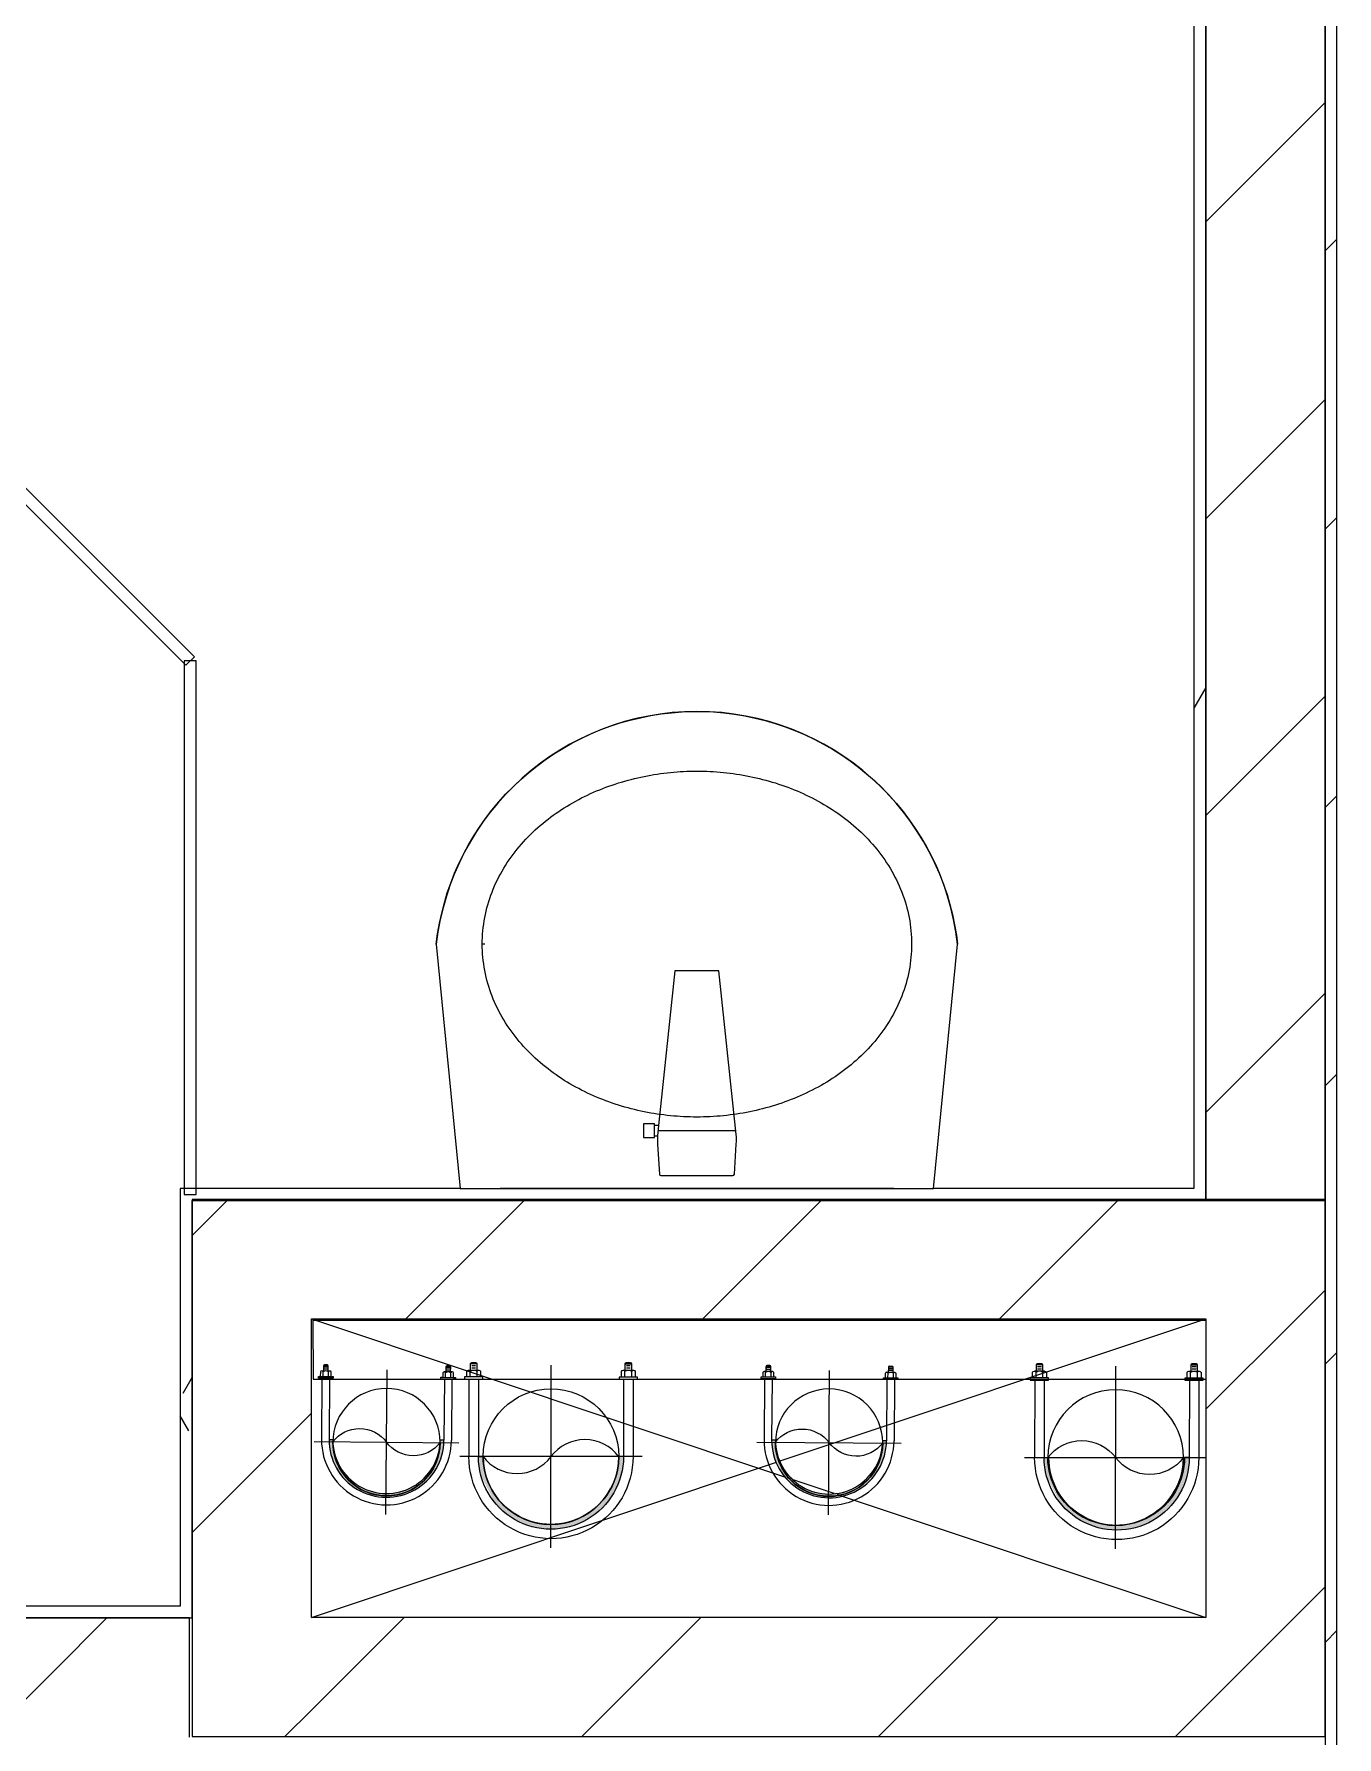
# Model space of a CAD drawing. Header units: millimetres. Extents: x 5356 to 209803, y -16346 to 109894.
# Drawn here: x 95770 to 96863, y 37737 to 39165 of the extents above; entities that cross this region are included whole.
import ezdxf

# ---------------------------------------------------------------- set-up
doc = ezdxf.new("R2010")
doc.units = ezdxf.units.MM
doc.linetypes.add('IMPORT-CENTER _3_', pattern=[10.16, 6.35, -1.27, 1.27, -1.27])
for name, color, linetype, lineweight in [('0-1', 7, 'Continuous', 5), ('0-2', 9, 'Continuous', 9), ('A-GLAZ-CURT-1', 9, 'Continuous', 9), ('A-WALL-1', 253, 'Continuous', 18), ('A-WALL-3', 113, 'Continuous', 18), ('A-WALL-PATT-1', 10, 'Continuous', 9), ('A-WALL-PATT-2', 9, 'Continuous', 9), ('A-WALL-PATT-3', 111, 'Continuous', 9), ('G-IMPT', 8, 'Continuous', 9), ('G-IMPT-2', 8, 'IMPORT-CENTER _3_', 9), ('I-WALL-1', 253, 'Continuous', 18), ('M-EQPM', 50, 'Continuous', 9), ('P-SANR-FIXT-1', 9, 'Continuous', 9), ('P-SANR-FIXT-2', 221, 'Continuous', 9)]:
    doc.layers.add(name, color=color, linetype=linetype, lineweight=lineweight)
pattern_1 = [(0, (0, 0), (894.08, 223.52), [73.762, -596.798, 73.762, -596.798, -3576.32]), (0, (0, 0), (894.08, 223.52), [-1341.12, 73.762, -1267.358, 73.762, -596.798, -1564.64]), (0, (0, 0), (894.08, 223.52), [-3352.8, 73.762, -373.278, 73.762, -1043.838]), (120, (335.28, 111.76), (-640.614, 662.536), [73.762, -596.798, 73.762, -4173.118]), (120, (335.28, 111.76), (-640.614, 662.536), [-744.322, -596.798, 73.762, -1267.358, -2235.2]), (120, (335.28, 111.76), (-640.614, 662.536), [-2682.24, 73.762, -596.798, 73.762, -1490.878]), (120, (335.28, 111.76), (-640.614, 662.536), [-3426.562, -373.278, 73.762, -1043.838]), (240, (447.04, 558.8), (-253.466, -886.056), [73.762, -596.798, 73.762, -4173.118]), (240, (447.04, 558.8), (-253.466, -886.056), [-744.322, -596.798, 73.762, -1267.358, -2235.2]), (240, (447.04, 558.8), (-253.466, -886.056), [-2682.24, 73.762, -596.798, 73.762, -1490.878]), (240, (447.04, 558.8), (-253.466, -886.056), [-3426.562, -373.278, 73.762, -1043.838])]
pattern_2 = [(45, (0, 0), (-124.4508, 124.4508), [])]

# ---------------------------------------------------------------- blocks, each defined once
blk = doc.blocks.new('bonruatreo - Chậu rửa-348246-TKCS_MB ĐỊNH VỊ MỐC TỌA ĐỘ CÔNG TRÌNH')
at = {"layer": 'P-SANR-FIXT-1'}
for p, q in [((-218.6, 205), (-198.4, 0)), ((-177.8, 205), (-180.6, 205)), ((198.4, 0), (218.6, 205)), ((-198.4, 0), (198.4, 0)), ((165, 0), (-165, 0))]:
    blk.add_line(p, q, dxfattribs=at)
at = {"layer": 'P-SANR-FIXT-1', "flags": 128}
blk.add_lwpolyline([(-218.6, 205), (-217.4, 213.7), (-215.9, 222.4), (-214, 231), (-211.8, 239.5), (-209.3, 247.9), (-206.4, 256.2), (-203.2, 264.4), (-199.6, 272.5), (-195.8, 280.4), (-191.6, 288.1), (-187.1, 295.7), (-182.3, 303.1), (-177.3, 310.3), (-171.9, 317.3), (-166.3, 324.1), (-160.4, 330.6), (-154.2, 336.9), (-147.8, 342.9), (-141.2, 348.7), (-134.3, 354.2), (-127.3, 359.4), (-120, 364.4), (-112.5, 369), (-104.9, 373.4), (-97.1, 377.4), (-89.1, 381.2), (-81, 384.6), (-72.7, 387.6), (-64.4, 390.4), (-55.9, 392.8), (-47.3, 394.8), (-38.7, 396.6), (-30, 397.9), (-21.3, 399), (-12.5, 399.6), (-3.7, 400), (5.1, 399.9), (13.9, 399.6), (22.6, 398.8), (31.4, 397.8), (40.1, 396.3), (48.7, 394.5), (57.2, 392.4), (65.7, 390), (74, 387.2), (82.2, 384.1), (90.3, 380.6), (98.3, 376.8), (106.1, 372.7), (113.7, 368.3), (121.1, 363.6), (128.4, 358.7), (135.4, 353.4), (142.2, 347.8), (148.8, 342), (155.2, 335.9), (161.3, 329.6), (167.2, 323), (172.8, 316.2), (178.1, 309.2), (183.1, 302), (187.8, 294.6), (192.2, 287), (196.4, 279.2), (200.2, 271.3), (203.7, 263.2), (206.8, 255), (209.7, 246.6), (212.2, 238.2), (214.3, 229.7), (216.1, 221.1), (217.6, 212.4), (218.6, 205)], dxfattribs=at)
at = {"layer": 'P-SANR-FIXT-1'}
blk.add_arc((0, 180), 220, 6.525, 173.475, dxfattribs=at)
for points in [[(-180, 205), (-180, 212.4), (-178.6, 227.3), (-172.4, 248.8), (-162.5, 268.9), (-149.4, 287), (-133.8, 303), (-116.1, 316.6), (-96.9, 327.9), (-76.5, 336.8), (-55.2, 343.5), (-33.3, 347.9), (-11.2, 350.1), (11.1, 350.1), (33.3, 347.9), (55.2, 343.5), (76.5, 336.8), (96.9, 327.9), (116.1, 316.6), (133.8, 302.9), (149.5, 287), (162.5, 268.8), (172.4, 248.8), (178.6, 227.3), (180, 212.4), (180, 205)], [(180, 205), (180, 197.6), (178.6, 182.7), (172.4, 161.2), (162.5, 141.2), (149.5, 123), (133.8, 107.1), (116.1, 93.4), (96.9, 82.1), (76.5, 73.2), (55.2, 66.5), (33.3, 62.1), (11.1, 59.9), (-11.2, 59.9), (-33.3, 62.1), (-55.2, 66.5), (-76.5, 73.2), (-96.9, 82.1), (-116.1, 93.4), (-133.8, 107), (-149.4, 123), (-162.5, 141.1), (-172.4, 161.2), (-178.6, 182.7), (-180, 197.6), (-180, 205)]]:
    blk.add_open_spline(points, degree=3, dxfattribs=at)
at = {"layer": 'P-SANR-FIXT-2'}
for p, q in [((-18.5, 182.5), (-32.2, 52.9)), ((18.5, 182.5), (-18.5, 182.5)), ((33, 45.4), (18.5, 182.5)), ((-35.6, 54.2), (-44.7, 54.2)), ((-44.7, 54.2), (-44.7, 42.8)), ((-44.7, 42.8), (-35.6, 42.8)), ((-35.6, 52.9), (-35.6, 54.2)), ((-32.2, 52.9), (-35.6, 52.9)), ((-35.6, 44.2), (-35.6, 52.9)), ((-35.6, 42.8), (-35.6, 44.2)), ((-35.6, 44.2), (-33.1, 44.2)), ((-32.2, 52.9), (-33.1, 44.2)), ((32.7, 48.5), (-32.7, 48.5)), ((-33, 37.3), (-31.4, 12.2)), ((31.4, 12.2), (33, 37.3)), ((-30.2, 11), (30.2, 11))]:
    blk.add_line(p, q, dxfattribs=at)
for centre, radius, start, end in [((5.5, 41.4), 38.7, 175.8543, 186.034), ((-5.5, 41.4), 38.7, 353.966, 6.034), ((-30.1, 12.3), 1.3, 183.5997, 268.7722), ((30.1, 12.3), 1.3, 271.2278, 356.4003)]:
    blk.add_arc(centre, radius, start, end, dxfattribs=at)
blk = doc.blocks.new('System Panel - Glazed-579637-TKCS_MB ĐỊNH VỊ MỐC TỌA ĐỘ CÔNG TRÌNH')
at = {"layer": 'A-GLAZ-CURT-1'}
for p, q in [((352.2, 5), (-352.2, 5)), ((-352.2, 5), (-352.2, -5)), ((352.2, -5), (352.2, 5)), ((-352.2, -5), (352.2, -5))]:
    blk.add_line(p, q, dxfattribs=at)
blk = doc.blocks.new('System Panel - Glazed-1033950-TKCS_MB ĐỊNH VỊ MỐC TỌA ĐỘ CÔNG TRÌNH')
at = {"layer": 'A-GLAZ-CURT-1'}
for p, q in [((223.7, 5), (-223.7, 5)), ((-223.7, 5), (-223.7, -5)), ((223.7, -5), (223.7, 5)), ((-223.7, -5), (223.7, -5))]:
    blk.add_line(p, q, dxfattribs=at)
blk = doc.blocks.new('NCV_TKTC_TANG 1_rvt-1-TKCS_MB ĐỊNH VỊ MỐC TỌA ĐỘ CÔNG TRÌNH')
at = {"layer": 'A-WALL-PATT-1'}
h = blk.add_hatch(dxfattribs=at)
h.set_pattern_fill('FP_4', color=256, style=0, pattern_type=2)
h.set_pattern_definition(pattern_1)
h.paths.add_polyline_path([(96742.6, 38186.9), (96752.6, 38186.9), (96752.6, 40137.8), (96742.6, 40137.8), (96742.6, 38196.9)])
h = blk.add_hatch(dxfattribs=at)
h.set_pattern_fill('FP_2', color=256, style=0, pattern_type=2)
h.set_pattern_definition(pattern_2)
h.paths.add_polyline_path([(96852.6, 38186.9), (96852.6, 40136.9), (96752.6, 40136.9), (96752.6, 38186.9)])
h = blk.add_hatch(dxfattribs=at)
h.set_pattern_fill('FP_4', color=256, style=0, pattern_type=2)
h.set_pattern_definition(pattern_1)
h.paths.add_polyline_path([(95892.6, 37846.9), (95902.6, 37846.9), (95902.6, 38196.9), (95892.6, 38196.9), (95892.6, 37898.1)])
h = blk.add_hatch(dxfattribs=at)
h.set_pattern_fill('FP_2', color=256, style=0, pattern_type=2)
h.set_pattern_definition(pattern_2)
h.paths.add_polyline_path([(95900.5, 37736.9), (95900.5, 37836.9), (95052.6, 37836.9), (95052.6, 37736.9), (95533.7, 37736.9)])
at = {"layer": 'A-WALL-PATT-2'}
h = blk.add_hatch(dxfattribs=at)
h.set_pattern_fill('FP_3', color=256, style=0, pattern_type=2)
h.set_pattern_definition([(45, (0, 0), (-116.67262, 116.67262), [])])
h.paths.add_polyline_path([(96862.6, 35736.9), (96862.6, 40136.9), (96852.6, 40136.9), (96852.6, 35736.9)])
at = {"layer": 'A-WALL-1'}
for p, q in [((96752.6, 40136.9), (96752.6, 38186.9)), ((96852.6, 38186.9), (96852.6, 40136.9)), ((96752.6, 38186.9), (96852.6, 38186.9)), ((95900.5, 37836.9), (95052.6, 37836.9)), ((95900.5, 37736.9), (95900.5, 37836.9))]:
    blk.add_line(p, q, dxfattribs=at)
at = {"layer": 'I-WALL-1'}
for p, q in [((96752.6, 38186.9), (96752.6, 40137.8)), ((96852.6, 40136.9), (96852.6, 36636.9)), ((96742.6, 40127.8), (96742.6, 38196.9)), ((96862.6, 35746.9), (96862.6, 40126.9)), ((95902.6, 38196.9), (95892.6, 38196.9)), ((95892.6, 38196.9), (95892.6, 37846.9)), ((96127.5, 38196.9), (95902.6, 38196.9)), ((96742.6, 38196.9), (96524.4, 38196.9)), ((95902.6, 37846.9), (95902.6, 38186.9)), ((95902.6, 38186.9), (96742.6, 38186.9)), ((96742.6, 38186.9), (96752.6, 38186.9)), ((95892.6, 37846.9), (94962.6, 37846.9)), ((95052.6, 37836.9), (95902.6, 37836.9)), ((95902.6, 37836.9), (95902.6, 37846.9))]:
    blk.add_line(p, q, dxfattribs=at)
at = {"layer": 'A-GLAZ-CURT-1'}
for name, p, rotation in [('System Panel - Glazed-579637-TKCS_MB ĐỊNH VỊ MỐC TỌA ĐỘ CÔNG TRÌNH', (95651.9, 38888.3), 314.9999999999997), ('System Panel - Glazed-1033950-TKCS_MB ĐỊNH VỊ MỐC TỌA ĐỘ CÔNG TRÌNH', (95900.9, 38415.6), 270)]:
    blk.add_blockref(name, p, dxfattribs=dict(at, rotation=rotation))
at = {"layer": 'P-SANR-FIXT-1'}
blk.add_blockref('bonruatreo - Chậu rửa-348246-TKCS_MB ĐỊNH VỊ MỐC TỌA ĐỘ CÔNG TRÌNH', (96325.9, 38196.9), dxfattribs=at)
blk = doc.blocks.new('TKTC_XREF_251221_MB TANG 1 - TKTC_XREF_260130_MB TANG 1_dwg_CUM U_DN100-4202112-TKCS_MB ĐỊNH VỊ MỐC TỌA ĐỘ CÔNG TRÌNH')
at = {"layer": 'G-IMPT'}
blk.add_hatch(color=256, dxfattribs=at).paths.add_polyline_path([(0, 61), (0, 57), (14.8, 55.1), (28.5, 49.4), (40.3, 40.3), (49.4, 28.5), (55.1, 14.8), (57, 0), (55.1, -14.8), (49.4, -28.5), (40.3, -40.3), (28.5, -49.4), (14.8, -55.1), (0, -57), (0, -61), (15.8, -58.9), (30.5, -52.8), (43.1, -43.1), (52.8, -30.5), (58.9, -15.8), (61, 0), (58.9, 15.8), (52.8, 30.5), (43.1, 43.1), (30.5, 52.8), (15.8, 58.9)])
for p, q in [((-79.1, 66.6), (-79.1, 63.4)), ((-76.6, 66.6), (-76.6, 63.4)), ((-74.6, 66.6), (-74.6, 63.4)), ((-72.7, 69.3), (-72.7, 60.7)), ((-66.9, 67.9), (-71.7, 67.9)), ((-66.9, 62.1), (-71.7, 62.1)), ((-65, 69), (0, 69)), ((-79.1, -63.4), (-79.1, -66.6)), ((-76.6, -63.4), (-76.6, -66.6)), ((-74.6, -63.4), (-74.6, -66.6)), ((-72.7, -60.7), (-72.7, -69.3)), ((-66.9, -62.1), (-71.7, -62.1)), ((-66.9, -67.9), (-71.7, -67.9)), ((-65, -69), (0, -69))]:
    blk.add_line(p, q, dxfattribs=at)
at = {"layer": 'G-IMPT', "flags": 128}
for points in [[(-66.9, 70.8), (-66.9, 72.7), (-65, 72.7), (-65, 57.3), (-66.9, 57.3), (-66.9, 59.2)], [(-72.7, 67.6), (-78.1, 67.6), (-78.1, 62.4), (-72.7, 62.4)], [(-71.7, 59.2), (-66.9, 59.2), (-66.9, 70.8), (-71.7, 70.8)], [(-65, 61), (0, 61), (0, 57)], [(-72.7, -62.4), (-78.1, -62.4), (-78.1, -67.6), (-72.7, -67.6)], [(-71.7, -70.8), (-66.9, -70.8), (-66.9, -59.2), (-71.7, -59.2)], [(-66.9, -59.2), (-66.9, -57.3), (-65, -57.3), (-65, -72.7), (-66.9, -72.7), (-66.9, -70.8)], [(-65, -61), (0, -61), (0, -57)]]:
    blk.add_lwpolyline(points, dxfattribs=at)
at = {"layer": 'G-IMPT'}
for centre, radius, start, end in [((-78.1, 66.6), 0.96, 90, 180), ((-78.1, 63.4), 0.96, 180, 270), ((-71.1, 69.3), 1.56, 112.6199, 247.3801), ((-67.9, 65), 4.8, 143.1301, 216.8699), ((-71.1, 60.7), 1.56, 112.6199, 247.3801), ((0, 0), 69, 270, 90), ((0, 0), 61, 270, 90), ((0, 0), 57, 270, 90), ((-78.1, -63.4), 0.96, 90, 180), ((-78.1, -66.6), 0.96, 180, 270), ((-71.1, -60.7), 1.56, 112.6199, 247.3801), ((-67.9, -65), 4.8, 143.1301, 216.8699), ((-71.1, -69.3), 1.56, 112.6199, 247.3801)]:
    blk.add_arc(centre, radius, start, end, dxfattribs=at)
blk = doc.blocks.new('TKTC_XREF_251221_MB TANG 1 - TKTC_XREF_260130_MB TANG 1_dwg_$cc-V193-TKCS_MB ĐỊNH VỊ MỐC TỌA ĐỘ CÔNG TRÌNH')
at = {"layer": 'G-IMPT'}
blk.add_circle((0, 0), 0.5, dxfattribs=at)
for centre, radius, start, end in [((0, 0), 0.5, 90, 270), ((0.188, 0.25), 0.313, 126.8699, 233.1301), ((-0.188, -0.25), 0.313, 306.8699, 53.1301)]:
    blk.add_arc(centre, radius, start, end, dxfattribs=at)
at = {"layer": 'G-IMPT-2'}
for p, q in [((0, -0.673), (0, 0.673)), ((-0.673, 0), (0.673, 0))]:
    blk.add_line(p, q, dxfattribs=at)
blk = doc.blocks.new('TKTC_XREF_251221_MB TANG 1 - TKTC_XREF_260130_MB TANG 1_dwg_$cc-4202114-TKCS_MB ĐỊNH VỊ MỐC TỌA ĐỘ CÔNG TRÌNH')
at = {"layer": 'G-IMPT'}
blk.add_circle((0, 0), 0.5, dxfattribs=at)
for centre, radius, start, end in [((0, 0), 0.5, 90, 270), ((0.188, 0.25), 0.313, 126.8699, 233.1301), ((-0.188, -0.25), 0.313, 306.8699, 53.1301)]:
    blk.add_arc(centre, radius, start, end, dxfattribs=at)
at = {"layer": 'G-IMPT-2'}
for p, q in [((0, -0.673), (0, 0.673)), ((-0.673, 0), (0.673, 0))]:
    blk.add_line(p, q, dxfattribs=at)
blk = doc.blocks.new('TKTC_XREF_251221_MB TANG 1 - TKTC_XREF_260130_MB TANG 1_dwg_CUM U_DN100-4202115-TKCS_MB ĐỊNH VỊ MỐC TỌA ĐỘ CÔNG TRÌNH')
at = {"layer": 'G-IMPT'}
blk.add_hatch(color=256, dxfattribs=at).paths.add_polyline_path([(0, -61), (0, -57), (14.8, -55.1), (28.5, -49.4), (40.3, -40.3), (49.4, -28.5), (55.1, -14.8), (57, 0), (55.1, 14.8), (49.4, 28.5), (40.3, 40.3), (28.5, 49.4), (14.8, 55.1), (0, 57), (0, 61), (15.8, 58.9), (35.6, 48.9), (43.1, 43.1), (52.8, 30.5), (58.9, 15.8), (61, 0), (58.9, -15.8), (52.8, -30.5), (43.1, -43.1), (30.5, -52.8), (15.8, -58.9)])
for p, q in [((-79.1, 66.6), (-79.1, 63.4)), ((-76.6, 66.6), (-76.6, 63.4)), ((-74.6, 66.6), (-74.6, 63.4)), ((-72.7, 69.3), (-72.7, 60.7)), ((-66.9, 67.9), (-71.7, 67.9)), ((-66.9, 62.1), (-71.7, 62.1)), ((-65, 69), (0, 69)), ((-79.1, -63.4), (-79.1, -66.6)), ((-76.6, -63.4), (-76.6, -66.6)), ((-74.6, -63.4), (-74.6, -66.6)), ((-72.7, -60.7), (-72.7, -69.3)), ((-66.9, -62.1), (-71.7, -62.1)), ((-66.9, -67.9), (-71.7, -67.9)), ((-65, -69), (0, -69))]:
    blk.add_line(p, q, dxfattribs=at)
at = {"layer": 'G-IMPT', "flags": 128}
for points in [[(-66.9, 70.8), (-66.9, 72.7), (-65, 72.7), (-65, 57.3), (-66.9, 57.3), (-66.9, 59.2)], [(-72.7, 67.6), (-78.1, 67.6), (-78.1, 62.4), (-72.7, 62.4)], [(-71.7, 59.2), (-66.9, 59.2), (-66.9, 70.8), (-71.7, 70.8)], [(-65, 61), (0, 61), (0, 57)], [(-65, -61), (0, -61), (0, -57)], [(-72.7, -62.4), (-78.1, -62.4), (-78.1, -67.6), (-72.7, -67.6)], [(-71.7, -70.8), (-66.9, -70.8), (-66.9, -59.2), (-71.7, -59.2)], [(-66.9, -59.2), (-66.9, -57.3), (-65, -57.3), (-65, -72.7), (-66.9, -72.7), (-66.9, -70.8)]]:
    blk.add_lwpolyline(points, dxfattribs=at)
at = {"layer": 'G-IMPT'}
for centre, radius, start, end in [((-78.1, 66.6), 0.96, 90, 180), ((-78.1, 63.4), 0.96, 180, 270), ((-71.1, 69.3), 1.56, 112.6199, 247.3801), ((-67.9, 65), 4.8, 143.1301, 216.8699), ((-71.1, 60.7), 1.56, 112.6199, 247.3801), ((0, 0), 69, 270, 90), ((0, 0), 61, 270, 90), ((0, 0), 57, 270, 90), ((-78.1, -63.4), 0.96, 90, 180), ((-78.1, -66.6), 0.96, 180, 270), ((-71.1, -60.7), 1.56, 112.6199, 247.3801), ((-67.9, -65), 4.8, 143.1301, 216.8699), ((-71.1, -69.3), 1.56, 112.6199, 247.3801)]:
    blk.add_arc(centre, radius, start, end, dxfattribs=at)
blk = doc.blocks.new('TKTC_XREF_251221_MB TANG 1 - TKTC_XREF_260130_MB TANG 1_dwg_$cc-V300-TKCS_MB ĐỊNH VỊ MỐC TỌA ĐỘ CÔNG TRÌNH')
at = {"layer": 'G-IMPT'}
blk.add_circle((0, 0), 0.5, dxfattribs=at)
for centre, radius, start, end in [((0, 0), 0.5, 90, 270), ((0.188, 0.25), 0.313, 126.8699, 233.1301), ((-0.188, -0.25), 0.313, 306.8699, 53.1301)]:
    blk.add_arc(centre, radius, start, end, dxfattribs=at)
at = {"layer": 'G-IMPT-2'}
for p, q in [((0, -0.673), (0, 0.665)), ((-0.673, 0), (0.673, 0))]:
    blk.add_line(p, q, dxfattribs=at)
blk = doc.blocks.new('TKTC_XREF_251221_MB TANG 1 - TKTC_XREF_260130_MB TANG 1_dwg_$cc-4202116-TKCS_MB ĐỊNH VỊ MỐC TỌA ĐỘ CÔNG TRÌNH')
at = {"layer": 'G-IMPT'}
blk.add_circle((0, 0), 0.5, dxfattribs=at)
for centre, radius, start, end in [((0, 0), 0.5, 90, 270), ((0.188, 0.25), 0.313, 126.8699, 233.1301), ((-0.188, -0.25), 0.313, 306.8699, 53.1301)]:
    blk.add_arc(centre, radius, start, end, dxfattribs=at)
at = {"layer": 'G-IMPT-2'}
for p, q in [((0, -0.673), (0, 0.673)), ((-0.673, 0), (0.673, 0))]:
    blk.add_line(p, q, dxfattribs=at)
blk = doc.blocks.new('TKTC_XREF_251221_MB TANG 1 - TKTC_XREF_260130_MB TANG 1_dwg-4202109-TKCS_MB ĐỊNH VỊ MỐC TỌA ĐỘ CÔNG TRÌNH')
at = {"layer": 'G-IMPT'}
blk.add_line((-106399.1, -363260.2), (-107147.9, -363260.2), dxfattribs=at)
at = {"layer": 'G-IMPT', "flags": 128}
blk.add_lwpolyline([(-107147.9, -363259.4), (-107147.6, -363309.4), (-106399.1, -363309.4)], dxfattribs=at)
at = {"extrusion": (0, 0, -1)}
for name, p, xscale, yscale, zscale, rotation in [('TKTC_XREF_251221_MB TANG 1 - TKTC_XREF_260130_MB TANG 1_dwg_CUM U_DN100-4202115-TKCS_MB ĐỊNH VỊ MỐC TỌA ĐỘ CÔNG TRÌNH', (106948.2, -363374.4), 0.9974999999999966, 0.9974999999999966, -0.9974999999999966, 270.0467435564909), ('TKTC_XREF_251221_MB TANG 1 - TKTC_XREF_260130_MB TANG 1_dwg_$cc-V193-TKCS_MB ĐỊNH VỊ MỐC TỌA ĐỘ CÔNG TRÌNH', (107086.1, -363362.3), 90.0000000000512, 90.0000000000512, -90.0000000000512, 90.41977899777648), ('TKTC_XREF_251221_MB TANG 1 - TKTC_XREF_260130_MB TANG 1_dwg_$cc-4202116-TKCS_MB ĐỊNH VỊ MỐC TỌA ĐỘ CÔNG TRÌNH', (106715, -363362.7), 90.0000000000512, 90.0000000000512, -90.0000000000512, 90.41977899777648), ('TKTC_XREF_251221_MB TANG 1 - TKTC_XREF_260130_MB TANG 1_dwg_$cc-V300-TKCS_MB ĐỊNH VỊ MỐC TỌA ĐỘ CÔNG TRÌNH', (106474.7, -363375.2), 113.7150000000092, 113.7150000000092, -113.7150000000092, 90.04476088158574), ('TKTC_XREF_251221_MB TANG 1 - TKTC_XREF_260130_MB TANG 1_dwg_CUM U_DN100-4202115-TKCS_MB ĐỊNH VỊ MỐC TỌA ĐỘ CÔNG TRÌNH', (106473.8, -363375.2), 0.9975000000000005, 0.9975000000000005, -0.9975000000000006, 270.0467435561337)]:
    blk.add_blockref(name, p, dxfattribs=dict(at, xscale=xscale, yscale=yscale, zscale=zscale, rotation=rotation))
for name, p, xscale, yscale, zscale, rotation in [('TKTC_XREF_251221_MB TANG 1 - TKTC_XREF_260130_MB TANG 1_dwg_CUM U_DN100-4202112-TKCS_MB ĐỊNH VỊ MỐC TỌA ĐỘ CÔNG TRÌNH', (-107086.1, -363360.4), 0.7894736842105241, 0.7894736842105241, 0.7894736842105241, 269.580221000629), ('TKTC_XREF_251221_MB TANG 1 - TKTC_XREF_260130_MB TANG 1_dwg_$cc-4202114-TKCS_MB ĐỊNH VỊ MỐC TỌA ĐỘ CÔNG TRÌNH', (-106948.2, -363374.4), 113.7150000000092, 113.7150000000092, 113.7150000000092, 89.95325644590794), ('TKTC_XREF_251221_MB TANG 1 - TKTC_XREF_260130_MB TANG 1_dwg_CUM U_DN100-4202112-TKCS_MB ĐỊNH VỊ MỐC TỌA ĐỘ CÔNG TRÌNH', (-106715, -363360.8), 0.7894736842105241, 0.7894736842105241, 0.7894736842105241, 269.580221000629)]:
    blk.add_blockref(name, p, dxfattribs=dict(xscale=xscale, yscale=yscale, zscale=zscale, rotation=rotation))
blk = doc.blocks.new('TKTC_XREF_251221_MB TANG 1 - TKTC_XREF_251221_MB TANG 1-2038492-TKCS_MB ĐỊNH VỊ MỐC TỌA ĐỘ CÔNG TRÌNH')
blk.add_blockref('TKTC_XREF_251221_MB TANG 1 - TKTC_XREF_260130_MB TANG 1_dwg-4202109-TKCS_MB ĐỊNH VỊ MỐC TỌA ĐỘ CÔNG TRÌNH', (169499.1, 384109.7))

msp = doc.modelspace()

# ---------------------------------------------------------------- hatches: boundary and pattern name
at = {"layer": 'A-WALL-PATT-3'}
h = msp.add_hatch(dxfattribs=at)
h.set_pattern_fill('FP_1', color=256, style=0, pattern_type=2)
h.set_pattern_definition(pattern_2)
h.paths.add_polyline_path([(96852.6, 38087.8), (96852.6, 38187.8), (95902.6, 38187.8), (95902.6, 38087.8), (96752.6, 38087.8)])
h = msp.add_hatch(dxfattribs=at)
h.set_pattern_fill('FP_1', color=256, style=0, pattern_type=2)
h.set_pattern_definition(pattern_2)
h.paths.add_polyline_path([(96002.6, 37737.4), (96002.6, 38087.8), (95902.6, 38087.8), (95902.6, 37737.4)])
h = msp.add_hatch(dxfattribs=at)
h.set_pattern_fill('FP_1', color=256, style=0, pattern_type=2)
h.set_pattern_definition(pattern_2)
h.paths.add_polyline_path([(96752.6, 37837.4), (96852.6, 37837.4), (96852.6, 38087.8), (96752.6, 38087.8), (96752.6, 37898.1)])
h = msp.add_hatch(dxfattribs=at)
h.set_pattern_fill('FP_1', color=256, style=0, pattern_type=2)
h.set_pattern_definition(pattern_2)
h.paths.add_polyline_path([(96852.6, 37737.4), (96852.6, 37837.4), (96002.6, 37837.4), (96002.6, 37737.4), (96744.2, 37737.4)])

# ---------------------------------------------------------------- linework, layer by layer
at = {"layer": '0-2'}
for p, q in [((96002.6, 38087.8), (96400.2, 37955)), ((96395.6, 37968.6), (96752.6, 38087.8)), ((96002.6, 37837.4), (96392.6, 37967.6)), ((96401.3, 37954.6), (96404.1, 37953.7)), ((96406.4, 37952.9), (96440.8, 37941.4)), ((96443.5, 37940.6), (96447.7, 37939.1)), ((96447.7, 37939.1), (96752.6, 37837.4))]:
    msp.add_line(p, q, dxfattribs=at)
at = {"layer": 'A-WALL-3'}
for p, q in [((96852.6, 38187.8), (95902.6, 38187.8)), ((95902.6, 38187.8), (95902.6, 37737.4)), ((96852.6, 37737.4), (96852.6, 38187.8)), ((96002.6, 38087.8), (96752.6, 38087.8)), ((96002.6, 37837.4), (96002.6, 38087.8)), ((96752.6, 38087.8), (96752.6, 37837.4)), ((96752.6, 37837.4), (96002.6, 37837.4)), ((95902.6, 37737.4), (96852.6, 37737.4))]:
    msp.add_line(p, q, dxfattribs=at)

# ---------------------------------------------------------------- block references
at = {"layer": '0-1'}
msp.add_blockref('NCV_TKTC_TANG 1_rvt-1-TKCS_MB ĐỊNH VỊ MỐC TỌA ĐỘ CÔNG TRÌNH', (0, 0), dxfattribs=at)
at = {"layer": 'M-EQPM'}
msp.add_blockref('TKTC_XREF_251221_MB TANG 1 - TKTC_XREF_251221_MB TANG 1-2038492-TKCS_MB ĐỊNH VỊ MỐC TỌA ĐỘ CÔNG TRÌNH', (33652.6, 17236.9), dxfattribs=at)

doc.saveas('drawing.dxf')
